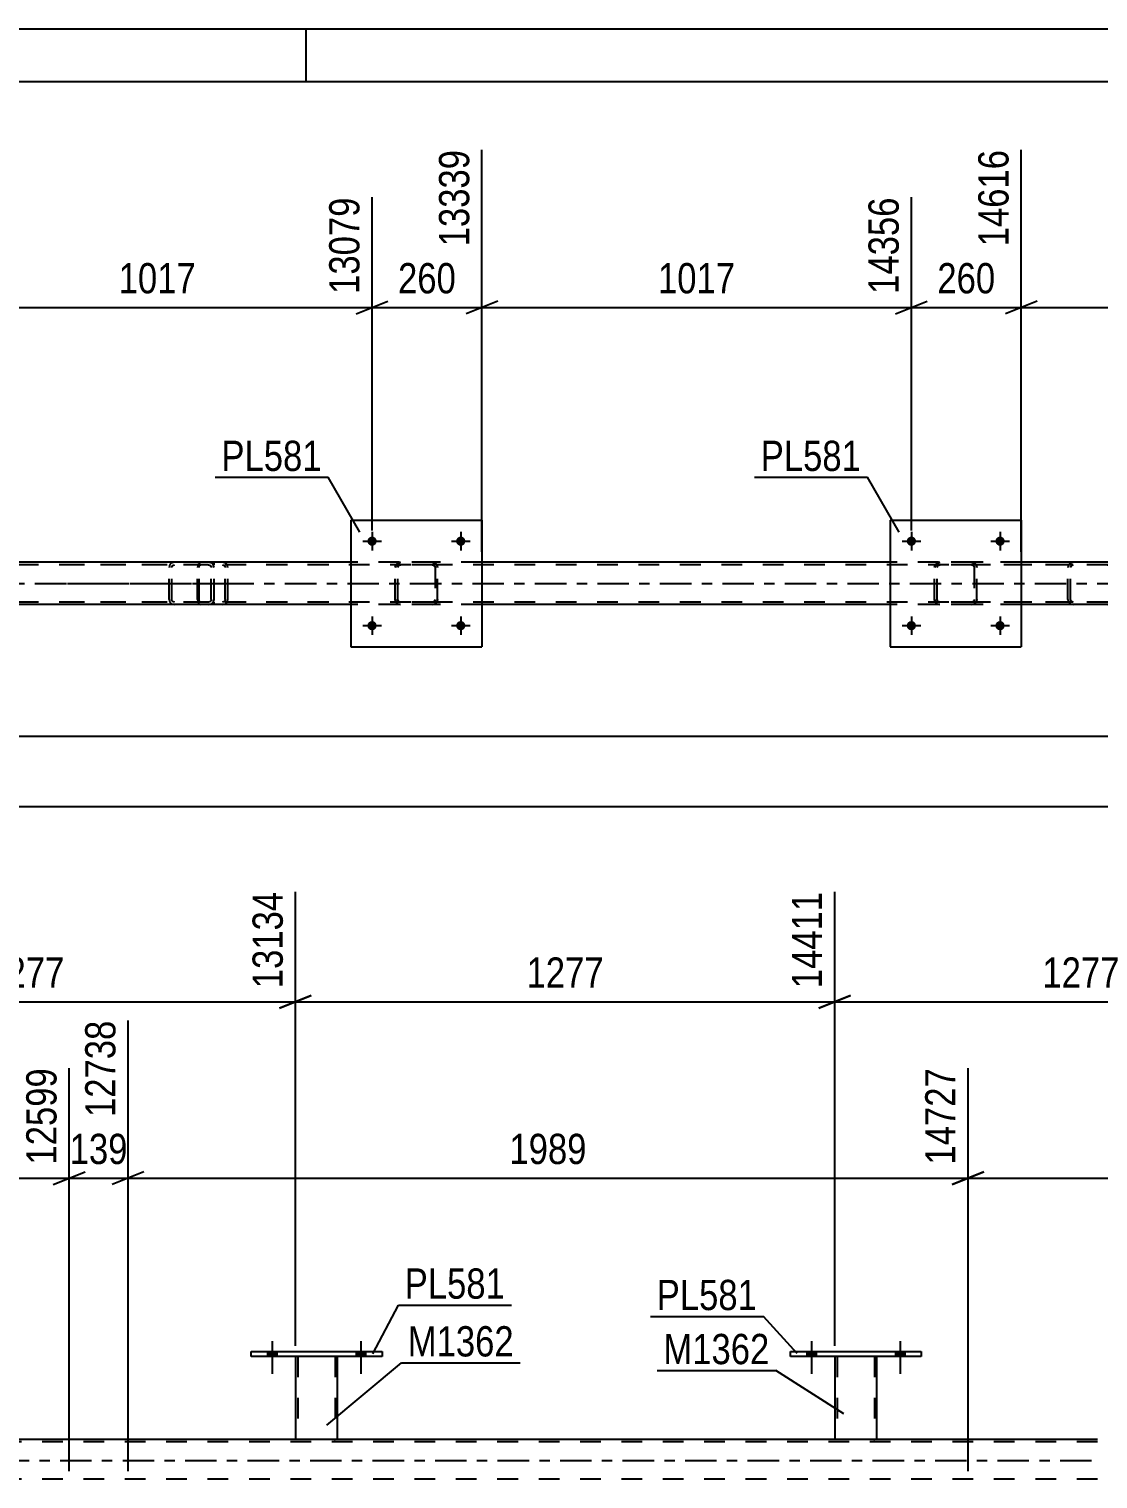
# Model space of a CAD drawing. Header units: millimetres. Extents: x 0 to 841, y 0 to 594.
# Drawn here: x 604.7 to 706, y 456.7 to 594 of the extents above; entities that cross this region are included whole.
import ezdxf

# ---------------------------------------------------------------- set-up
doc = ezdxf.new("R2010")
doc.units = ezdxf.units.MM
doc.linetypes.add('DXK_LINE_DOT2', pattern=[3.9198, 1.9599, -1.9599])
doc.linetypes.add('DXK_LINE_DOT3', pattern=[5.9187, 2.979, -0.9799, 0.9799, -0.9799])
doc.styles.add('Arial Narrow', font='ARIALN.TTF', dxfattribs={"height": 0.2})

# ---------------------------------------------------------------- blocks, each defined once
blk = doc.blocks.new('Unknown-318894869-1133')
at = {"color": 5, "linetype": 'Continuous'}
for p, q in [((841, 594), (0, 594)), ((631, 589), (631, 594)), ((836, 589), (5, 589))]:
    blk.add_line(p, q, dxfattribs=at)
blk = doc.blocks.new('Part-318894869-4813 - 4784')
at = {"color": 7, "linetype": 'DXK_LINE_DOT2'}
for p, q in [((706.88, 543.5), (691.89, 543.5)), ((706.88, 543.26), (691.89, 543.26)), ((703.17, 543.21), (703.13, 543.02)), ((703.13, 539.98), (703.13, 543.02)), ((703.39, 543.02), (703.41, 543.11)), ((703.39, 539.98), (703.39, 543.02)), ((703.41, 543.11), (703.46, 543.19)), ((703.64, 543.5), (703.45, 543.46)), ((703.46, 543.19), (703.55, 543.24)), ((703.55, 543.24), (703.64, 543.26)), ((707.08, 543.46), (706.88, 543.5)), ((706.88, 543.26), (706.98, 543.24)), ((706.98, 543.24), (707.06, 543.19)), ((707.06, 543.19), (707.12, 543.11)), ((707.12, 543.11), (707.14, 543.02)), ((707.14, 539.98), (707.14, 543.02)), ((707.39, 543.02), (707.35, 543.21)), ((707.39, 539.98), (707.39, 543.02)), ((706.88, 539.74), (691.89, 539.74)), ((703.13, 539.98), (703.17, 539.8)), ((703.41, 539.89), (703.39, 539.98)), ((703.46, 539.81), (703.41, 539.89)), ((703.55, 539.76), (703.46, 539.81)), ((703.64, 539.74), (703.55, 539.76)), ((706.98, 539.76), (706.88, 539.74)), ((707.06, 539.81), (706.98, 539.76)), ((707.12, 539.89), (707.06, 539.81)), ((707.14, 539.98), (707.12, 539.89)), ((707.35, 539.8), (707.39, 539.98)), ((706.88, 539.5), (691.89, 539.5)), ((703.45, 539.54), (703.64, 539.5)), ((706.88, 539.5), (707.08, 539.54))]:
    blk.add_line(p, q, dxfattribs=at)
for centre, start, end in [((703.63, 543), 110.7583, 155.68), ((706.9, 543), 24.32, 69.2417), ((703.63, 540), 204.32, 249.2417), ((706.9, 540), 290.7583, 335.68)]:
    blk.add_arc(centre, 0.496, start, end, dxfattribs=at)
blk = doc.blocks.new('Part-318894869-4793 - 4784')
at = {"color": 7, "linetype": 'DXK_LINE_DOT2'}
for p, q in [((620.73, 543.21), (620.71, 543.02)), ((620.71, 539.98), (620.71, 543.02)), ((620.79, 543.36), (620.73, 543.21)), ((620.88, 543.46), (620.79, 543.36)), ((620.84, 543.02), (620.86, 543.11)), ((620.84, 539.98), (620.84, 543.02)), ((620.86, 543.11), (620.88, 543.19)), ((620.98, 543.5), (620.88, 543.46)), ((620.88, 543.19), (620.93, 543.24)), ((620.93, 543.24), (620.98, 543.26)), ((633.14, 543.5), (620.98, 543.5)), ((633.14, 543.26), (620.98, 543.26)), ((622.26, 543.26), (622.26, 543.5)), ((623.26, 543.46), (623.07, 543.5)), ((623.07, 543.26), (623.17, 543.24)), ((623.17, 543.24), (623.25, 543.19)), ((623.25, 543.19), (623.3, 543.11)), ((623.3, 543.11), (623.32, 543.02)), ((623.32, 539.98), (623.32, 543.02)), ((623.57, 543.02), (623.54, 543.21)), ((623.57, 539.98), (623.57, 543.02)), ((620.71, 539.98), (620.73, 539.8)), ((620.73, 539.8), (620.79, 539.64)), ((620.79, 539.64), (620.88, 539.54)), ((620.86, 539.89), (620.84, 539.98)), ((620.88, 539.81), (620.86, 539.89)), ((620.93, 539.76), (620.88, 539.81)), ((620.98, 539.74), (620.93, 539.76)), ((633.14, 539.74), (620.98, 539.74)), ((622.26, 539.54), (622.26, 539.74)), ((623.17, 539.76), (623.07, 539.74)), ((623.25, 539.81), (623.17, 539.76)), ((623.3, 539.89), (623.25, 539.81)), ((623.32, 539.98), (623.3, 539.89)), ((623.54, 539.8), (623.57, 539.98)), ((620.88, 539.54), (620.98, 539.5)), ((633.14, 539.5), (620.98, 539.5)), ((622.26, 539.5), (622.26, 539.54)), ((623.07, 539.5), (623.26, 539.54))]:
    blk.add_line(p, q, dxfattribs=at)
for centre, start, end in [((623.09, 543.01), 23.8494, 68.8059), ((623.09, 540), 291.1941, 336.1506)]:
    blk.add_arc(centre, 0.492, start, end, dxfattribs=at)
blk = doc.blocks.new('Part-318894869-4806 - 4784')
at = {"color": 7, "linetype": 'DXK_LINE_DOT2'}
for p, q in [((621.75, 543.5), (606.76, 543.5)), ((621.75, 543.26), (606.76, 543.26)), ((618.04, 543.21), (618, 543.02)), ((618, 539.98), (618, 543.02)), ((618.26, 543.02), (618.27, 543.11)), ((618.26, 539.98), (618.26, 543.02)), ((618.27, 543.11), (618.33, 543.19)), ((618.51, 543.5), (618.31, 543.46)), ((618.33, 543.19), (618.41, 543.24)), ((618.41, 543.24), (618.51, 543.26)), ((621.94, 543.46), (621.75, 543.5)), ((621.75, 543.26), (621.84, 543.24)), ((621.84, 543.24), (621.93, 543.19)), ((621.93, 543.19), (621.98, 543.11)), ((621.98, 543.11), (622, 543.02)), ((622, 539.98), (622, 543.02)), ((622.26, 543.02), (622.22, 543.21)), ((622.26, 539.98), (622.26, 543.02)), ((621.75, 539.74), (606.76, 539.74)), ((618, 539.98), (618.04, 539.8)), ((618.27, 539.89), (618.26, 539.98)), ((618.33, 539.81), (618.27, 539.89)), ((618.41, 539.76), (618.33, 539.81)), ((618.51, 539.74), (618.41, 539.76)), ((621.84, 539.76), (621.75, 539.74)), ((621.93, 539.81), (621.84, 539.76)), ((621.98, 539.89), (621.93, 539.81)), ((622, 539.98), (621.98, 539.89)), ((622.22, 539.8), (622.26, 539.98)), ((621.75, 539.5), (606.76, 539.5)), ((618.31, 539.54), (618.51, 539.5)), ((621.75, 539.5), (621.94, 539.54))]:
    blk.add_line(p, q, dxfattribs=at)
at = {"color": 7, "linetype": 'DXK_LINE_DOT3'}
blk.add_line((608.37, 541.5), (623.55, 541.5), dxfattribs=at)
at = {"color": 7, "linetype": 'DXK_LINE_DOT2'}
for centre, start, end in [((618.49, 543), 110.7583, 155.68), ((621.77, 543), 24.32, 69.2417), ((618.49, 540), 204.32, 249.2417), ((621.77, 540), 290.7583, 335.68)]:
    blk.add_arc(centre, 0.496, start, end, dxfattribs=at)
blk = doc.blocks.new('Part-318894869-4875 - 4784')
at = {"color": 7, "linetype": 'DXK_LINE_DOT2'}
for p, q in [((690.51, 543.02), (690.55, 543.2)), ((690.55, 543.2), (690.51, 543.02)), ((690.51, 539.98), (690.51, 543.02)), ((690.75, 543.02), (690.77, 543.11)), ((690.75, 539.98), (690.75, 543.02)), ((690.77, 543.11), (690.82, 543.19)), ((690.81, 543.46), (690.99, 543.5)), ((690.99, 543.5), (690.81, 543.46)), ((690.82, 543.19), (690.9, 543.24)), ((690.9, 543.24), (690.99, 543.26)), ((694.03, 543.5), (690.99, 543.5)), ((694.03, 543.26), (690.99, 543.26)), ((694.03, 543.5), (694.21, 543.46)), ((694.21, 543.46), (694.03, 543.5)), ((694.03, 543.26), (694.12, 543.24)), ((694.12, 543.24), (694.2, 543.19)), ((694.2, 543.19), (694.25, 543.11)), ((694.25, 543.11), (694.27, 543.02)), ((694.27, 543.02), (694.27, 539.98)), ((694.47, 543.2), (694.51, 543.02)), ((694.51, 543.02), (694.47, 543.2)), ((694.51, 539.98), (694.51, 543.02)), ((690.55, 539.8), (690.51, 539.98)), ((690.51, 539.98), (690.55, 539.8)), ((690.77, 539.89), (690.75, 539.98)), ((690.82, 539.81), (690.77, 539.89)), ((690.9, 539.76), (690.82, 539.81)), ((690.99, 539.74), (690.9, 539.76)), ((694.03, 539.74), (690.99, 539.74)), ((694.12, 539.76), (694.03, 539.74)), ((694.2, 539.81), (694.12, 539.76)), ((694.25, 539.89), (694.2, 539.81)), ((694.27, 539.98), (694.25, 539.89)), ((694.51, 539.98), (694.47, 539.8)), ((694.47, 539.8), (694.51, 539.98)), ((690.99, 539.5), (690.81, 539.54)), ((690.81, 539.54), (690.99, 539.5)), ((694.03, 539.5), (690.99, 539.5)), ((694.21, 539.54), (694.03, 539.5)), ((694.03, 539.5), (694.21, 539.54))]:
    blk.add_line(p, q, dxfattribs=at)
at = {"color": 7, "linetype": 'DXK_LINE_DOT3'}
blk.add_line((692.51, 541.5), (692.51, 541.5), dxfattribs=at)
at = {"color": 7, "linetype": 'DXK_LINE_DOT2'}
for centre, start, end in [((690.99, 543.02), 112.5, 157.5), ((690.99, 543.02), 112.5, 157.5), ((694.03, 543.02), 22.5, 67.5), ((694.03, 543.02), 22.5, 67.5), ((690.99, 539.98), 202.5, 247.5), ((690.99, 539.98), 202.5, 247.5), ((694.03, 539.98), 292.5, 337.5), ((694.03, 539.98), 292.5, 337.5)]:
    blk.add_arc(centre, 0.48, start, end, dxfattribs=at)
blk = doc.blocks.new('Part-318894869-4874 - 4784')
at = {"color": 2, "linetype": 'Continuous'}
for p, q in [((635.23, 547.5), (635.23, 535.5)), ((635.23, 547.5), (647.63, 547.5)), ((647.63, 547.5), (647.63, 535.5)), ((635.23, 535.5), (647.63, 535.5))]:
    blk.add_line(p, q, dxfattribs=at)
blk = doc.blocks.new('Part-318894869-4869 - 4784')
at = {"color": 7, "linetype": 'DXK_LINE_DOT2'}
for p, q in [((639.43, 543.02), (639.47, 543.2)), ((639.47, 543.2), (639.43, 543.02)), ((639.43, 539.98), (639.43, 543.02)), ((639.67, 543.02), (639.69, 543.11)), ((639.67, 539.98), (639.67, 543.02)), ((639.69, 543.11), (639.74, 543.19)), ((639.73, 543.46), (639.91, 543.5)), ((639.91, 543.5), (639.73, 543.46)), ((639.74, 543.19), (639.82, 543.24)), ((639.82, 543.24), (639.91, 543.26)), ((642.95, 543.5), (639.91, 543.5)), ((642.95, 543.26), (639.91, 543.26)), ((642.95, 543.5), (643.13, 543.46)), ((643.13, 543.46), (642.95, 543.5)), ((642.95, 543.26), (643.04, 543.24)), ((643.04, 543.24), (643.12, 543.19)), ((643.12, 543.19), (643.17, 543.11)), ((643.17, 543.11), (643.19, 543.02)), ((643.19, 543.02), (643.19, 539.98)), ((643.39, 543.2), (643.43, 543.02)), ((643.43, 543.02), (643.39, 543.2)), ((643.43, 539.98), (643.43, 543.02)), ((639.47, 539.8), (639.43, 539.98)), ((639.43, 539.98), (639.47, 539.8)), ((639.69, 539.89), (639.67, 539.98)), ((639.74, 539.81), (639.69, 539.89)), ((639.82, 539.76), (639.74, 539.81)), ((639.91, 539.74), (639.82, 539.76)), ((642.95, 539.74), (639.91, 539.74)), ((643.04, 539.76), (642.95, 539.74)), ((643.12, 539.81), (643.04, 539.76)), ((643.17, 539.89), (643.12, 539.81)), ((643.19, 539.98), (643.17, 539.89)), ((643.43, 539.98), (643.39, 539.8)), ((643.39, 539.8), (643.43, 539.98)), ((639.91, 539.5), (639.73, 539.54)), ((639.73, 539.54), (639.91, 539.5)), ((642.95, 539.5), (639.91, 539.5)), ((643.13, 539.54), (642.95, 539.5)), ((642.95, 539.5), (643.13, 539.54))]:
    blk.add_line(p, q, dxfattribs=at)
at = {"color": 7, "linetype": 'DXK_LINE_DOT3'}
blk.add_line((641.43, 541.5), (641.43, 541.5), dxfattribs=at)
at = {"color": 7, "linetype": 'DXK_LINE_DOT2'}
for centre, start, end in [((639.91, 543.02), 112.5, 157.5), ((639.91, 543.02), 112.5, 157.5), ((642.95, 543.02), 22.5, 67.5), ((642.95, 543.02), 22.5, 67.5), ((639.91, 539.98), 202.5, 247.5), ((639.91, 539.98), 202.5, 247.5), ((642.95, 539.98), 292.5, 337.5), ((642.95, 539.98), 292.5, 337.5)]:
    blk.add_arc(centre, 0.48, start, end, dxfattribs=at)
blk = doc.blocks.new('Part-318894869-4880 - 4784')
at = {"color": 2, "linetype": 'Continuous'}
for p, q in [((686.31, 547.5), (686.31, 535.5)), ((686.31, 547.5), (698.71, 547.5)), ((698.71, 547.5), (698.71, 535.5)), ((686.31, 535.5), (698.71, 535.5))]:
    blk.add_line(p, q, dxfattribs=at)
blk = doc.blocks.new('Bolt-318894869-4923 - 4784')
at = {"linetype": 'Continuous'}
for points in [[(637.67, 537.5, -1), (636.79, 537.5, -1)], [(646.07, 537.5, -1), (645.19, 537.5, -1)]]:
    blk.add_hatch(color=1, dxfattribs=at).paths.add_polyline_path(points)
at = {"color": 1, "linetype": 'Continuous'}
for p, q in [((637.23, 538.38), (637.23, 536.62)), ((645.63, 538.38), (645.63, 536.62)), ((636.35, 537.5), (638.11, 537.5)), ((644.75, 537.5), (646.51, 537.5))]:
    blk.add_line(p, q, dxfattribs=at)
blk = doc.blocks.new('Bolt-318894869-4924 - 4784')
at = {"linetype": 'Continuous'}
for points in [[(637.67, 545.5, -1), (636.79, 545.5, -1)], [(646.07, 545.5, -1), (645.19, 545.5, -1)]]:
    blk.add_hatch(color=1, dxfattribs=at).paths.add_polyline_path(points)
at = {"color": 1, "linetype": 'Continuous'}
for p, q in [((636.35, 545.5), (638.11, 545.5)), ((637.23, 546.38), (637.23, 544.62)), ((644.75, 545.5), (646.51, 545.5)), ((645.63, 546.38), (645.63, 544.62))]:
    blk.add_line(p, q, dxfattribs=at)
blk = doc.blocks.new('Bolt-318894869-4925 - 4784')
at = {"linetype": 'Continuous'}
for points in [[(688.75, 537.5, -1), (687.87, 537.5, -1)], [(697.15, 537.5, -1), (696.27, 537.5, -1)]]:
    blk.add_hatch(color=1, dxfattribs=at).paths.add_polyline_path(points)
at = {"color": 1, "linetype": 'Continuous'}
for p, q in [((688.31, 538.38), (688.31, 536.62)), ((696.71, 538.38), (696.71, 536.62)), ((687.43, 537.5), (689.19, 537.5)), ((695.83, 537.5), (697.59, 537.5))]:
    blk.add_line(p, q, dxfattribs=at)
blk = doc.blocks.new('Bolt-318894869-4926 - 4784')
at = {"linetype": 'Continuous'}
for points in [[(688.75, 545.5, -1), (687.87, 545.5, -1)], [(697.15, 545.5, -1), (696.27, 545.5, -1)]]:
    blk.add_hatch(color=1, dxfattribs=at).paths.add_polyline_path(points)
at = {"color": 1, "linetype": 'Continuous'}
for p, q in [((687.43, 545.5), (689.19, 545.5)), ((688.31, 546.38), (688.31, 544.62)), ((695.83, 545.5), (697.59, 545.5)), ((696.71, 546.38), (696.71, 544.62))]:
    blk.add_line(p, q, dxfattribs=at)
blk = doc.blocks.new('Part-318894869-4962 - 4784')
at = {"color": 7, "linetype": 'DXK_LINE_DOT2'}
for p, q in [((715.39, 543.26), (114.05, 543.26)), ((647.63, 543.5), (635.23, 543.5)), ((698.71, 543.5), (686.31, 543.5)), ((715.39, 539.74), (114.05, 539.74)), ((647.63, 539.5), (635.23, 539.5)), ((698.71, 539.5), (686.31, 539.5))]:
    blk.add_line(p, q, dxfattribs=at)
at = {"color": 2, "linetype": 'Continuous'}
for p, q in [((635.23, 543.5), (596.55, 543.5)), ((686.31, 543.5), (647.63, 543.5)), ((715.39, 543.5), (698.71, 543.5)), ((635.23, 539.5), (596.55, 539.5)), ((686.31, 539.5), (647.63, 539.5)), ((715.39, 539.5), (698.71, 539.5))]:
    blk.add_line(p, q, dxfattribs=at)
at = {"color": 7, "linetype": 'DXK_LINE_DOT3'}
blk.add_line((114.05, 541.5), (715.39, 541.5), dxfattribs=at)
blk = doc.blocks.new('Part-318894869-3248 - 3231')
at = {"color": 7, "linetype": 'DXK_LINE_DOT2'}
for p, q in [((633.97, 468.29), (629.97, 468.29)), ((629.97, 468.29), (629.97, 468.28)), ((629.97, 468.29), (629.97, 468.28)), ((630.21, 468.29), (630.21, 460.45)), ((633.73, 468.29), (633.73, 460.45)), ((633.97, 468.28), (633.97, 468.29)), ((633.97, 468.29), (633.97, 468.28)), ((629.97, 460.45), (629.97, 460.45)), ((629.97, 460.45), (629.98, 460.45)), ((629.98, 460.45), (629.97, 460.45)), ((633.68, 460.45), (633.72, 460.45)), ((633.68, 460.45), (633.72, 460.45)), ((633.72, 460.45), (633.73, 460.45)), ((633.72, 460.45), (633.73, 460.45)), ((633.97, 460.45), (633.94, 460.45)), ((633.97, 460.45), (633.97, 460.45)), ((633.97, 460.45), (633.97, 460.45)), ((633.97, 460.45), (633.97, 460.45))]:
    blk.add_line(p, q, dxfattribs=at)
at = {"color": 2, "linetype": 'Continuous'}
for p, q in [((629.97, 468.28), (629.97, 460.45)), ((633.97, 460.45), (633.97, 468.28)), ((633.97, 460.45), (629.98, 460.45))]:
    blk.add_line(p, q, dxfattribs=at)
blk = doc.blocks.new('Bolt-318894869-3414 - 3231')
at = {"linetype": 'Continuous'}
for points in [[(678.41, 468.28), (679.29, 468.28), (679.29, 468.76), (678.41, 468.76)], [(686.81, 468.28), (687.69, 468.28), (687.69, 468.76), (686.81, 468.76)]]:
    blk.add_hatch(color=1, dxfattribs=at).paths.add_polyline_path(points)
at = {"color": 1, "linetype": 'Continuous'}
for p, q in [((678.85, 469.76), (678.85, 466.64)), ((687.25, 469.76), (687.25, 466.64)), ((678.41, 468.76), (678.41, 468.28)), ((679.29, 468.76), (679.29, 468.28)), ((686.81, 468.76), (686.81, 468.28)), ((687.69, 468.76), (687.69, 468.28))]:
    blk.add_line(p, q, dxfattribs=at)
blk = doc.blocks.new('Bolt-318894869-3299 - 3231')
at = {"linetype": 'Continuous'}
for points in [[(627.33, 468.28), (628.21, 468.28), (628.21, 468.76), (627.33, 468.76)], [(635.73, 468.28), (636.61, 468.28), (636.61, 468.76), (635.73, 468.76)]]:
    blk.add_hatch(color=1, dxfattribs=at).paths.add_polyline_path(points)
at = {"color": 1, "linetype": 'Continuous'}
for p, q in [((627.77, 469.76), (627.77, 466.64)), ((636.17, 469.76), (636.17, 466.64)), ((627.33, 468.76), (627.33, 468.28)), ((628.21, 468.76), (628.21, 468.28)), ((635.73, 468.76), (635.73, 468.28)), ((636.61, 468.76), (636.61, 468.28))]:
    blk.add_line(p, q, dxfattribs=at)
blk = doc.blocks.new('Part-318894869-3363 - 3231')
at = {"color": 7, "linetype": 'DXK_LINE_DOT2'}
for p, q in [((685.05, 468.29), (681.05, 468.29)), ((681.05, 468.29), (681.05, 468.28)), ((681.05, 468.29), (681.05, 468.28)), ((681.29, 468.29), (681.29, 460.45)), ((684.81, 468.29), (684.81, 460.45)), ((685.05, 468.28), (685.05, 468.29)), ((685.05, 468.29), (685.05, 468.28)), ((681.05, 460.45), (681.05, 460.45)), ((681.05, 460.45), (681.06, 460.45)), ((681.06, 460.45), (681.05, 460.45)), ((684.76, 460.45), (684.8, 460.45)), ((684.76, 460.45), (684.8, 460.45)), ((684.8, 460.45), (684.81, 460.45)), ((684.8, 460.45), (684.81, 460.45)), ((685.05, 460.45), (685.02, 460.45)), ((685.05, 460.45), (685.05, 460.45)), ((685.05, 460.45), (685.05, 460.45)), ((685.05, 460.45), (685.05, 460.45))]:
    blk.add_line(p, q, dxfattribs=at)
at = {"color": 2, "linetype": 'Continuous'}
for p, q in [((681.05, 468.28), (681.05, 460.45)), ((685.05, 460.45), (685.05, 468.28)), ((685.05, 460.45), (681.06, 460.45))]:
    blk.add_line(p, q, dxfattribs=at)
blk = doc.blocks.new('Bolt-318894869-3300 - 3231')
at = {"linetype": 'Continuous'}
for points in [[(627.33, 468.28), (628.21, 468.28), (628.21, 468.76), (627.33, 468.76)], [(635.73, 468.28), (636.61, 468.28), (636.61, 468.76), (635.73, 468.76)]]:
    blk.add_hatch(color=1, dxfattribs=at).paths.add_polyline_path(points)
at = {"color": 1, "linetype": 'Continuous'}
for p, q in [((627.77, 469.76), (627.77, 466.64)), ((636.17, 469.76), (636.17, 466.64)), ((627.33, 468.76), (627.33, 468.28)), ((628.21, 468.76), (628.21, 468.28)), ((635.73, 468.76), (635.73, 468.28)), ((636.61, 468.76), (636.61, 468.28))]:
    blk.add_line(p, q, dxfattribs=at)
blk = doc.blocks.new('Bolt-318894869-3383 - 3231')
at = {"linetype": 'Continuous'}
for points in [[(678.41, 468.28), (679.29, 468.28), (679.29, 468.76), (678.41, 468.76)], [(686.81, 468.28), (687.69, 468.28), (687.69, 468.76), (686.81, 468.76)]]:
    blk.add_hatch(color=1, dxfattribs=at).paths.add_polyline_path(points)
at = {"color": 1, "linetype": 'Continuous'}
for p, q in [((678.85, 469.76), (678.85, 466.64)), ((687.25, 469.76), (687.25, 466.64)), ((678.41, 468.76), (678.41, 468.28)), ((679.29, 468.76), (679.29, 468.28)), ((686.81, 468.76), (686.81, 468.28)), ((687.69, 468.76), (687.69, 468.28))]:
    blk.add_line(p, q, dxfattribs=at)
blk = doc.blocks.new('Part-318894869-3408 - 3231')
at = {"color": 2, "linetype": 'Continuous'}
for p, q in [((676.85, 468.76), (689.25, 468.76)), ((676.85, 468.28), (676.85, 468.76)), ((689.25, 468.28), (676.85, 468.28)), ((689.25, 468.76), (689.25, 468.28))]:
    blk.add_line(p, q, dxfattribs=at)
blk = doc.blocks.new('Part-318894869-3452 - 3231')
at = {"color": 2, "linetype": 'Continuous'}
for p, q in [((625.77, 468.76), (638.17, 468.76)), ((625.77, 468.28), (625.77, 468.76)), ((638.17, 468.28), (625.77, 468.28)), ((638.17, 468.76), (638.17, 468.28))]:
    blk.add_line(p, q, dxfattribs=at)
blk = doc.blocks.new('Part-318894869-3655 - 3231')
at = {"color": 7, "linetype": 'DXK_LINE_DOT2'}
for p, q in [((705.93, 460.21), (104.6, 460.21)), ((633.97, 460.45), (629.97, 460.45)), ((685.05, 460.45), (681.05, 460.45)), ((705.93, 456.69), (104.6, 456.69))]:
    blk.add_line(p, q, dxfattribs=at)
at = {"color": 2, "linetype": 'Continuous'}
for p, q in [((629.97, 460.45), (582.89, 460.45)), ((681.05, 460.45), (633.97, 460.45)), ((705.93, 460.45), (685.05, 460.45))]:
    blk.add_line(p, q, dxfattribs=at)
at = {"color": 7, "linetype": 'DXK_LINE_DOT3'}
blk.add_line((104.6, 458.45), (705.93, 458.45), dxfattribs=at)
blk = doc.blocks.new('StraightDimension-318894869-5026 - 4784')
at = {"color": 7, "linetype": 'Continuous'}
blk.add_line((114.05, 527.03), (752.51, 527.03), dxfattribs=at)
blk = doc.blocks.new('StraightDimension-318894869-5474 - 4784')
at = {"color": 7, "linetype": 'Continuous'}
for p, q in [((596.55, 544.5), (596.55, 582.56)), ((637.23, 546.5), (637.23, 578.06)), ((598.05, 568.22), (595.05, 567.02)), ((596.55, 567.62), (637.23, 567.62)), ((635.73, 567.02), (638.73, 568.22))]:
    blk.add_line(p, q, dxfattribs=at)
at = {"color": 0}
blk.add_wipeout([(621.15, 568.37), (621.15, 572.57), (612.63, 572.57), (612.63, 568.37)], dxfattribs=at)
at = {"color": 3, "style": 'Arial Narrow'}
blk.add_text('1017', height=2.863, dxfattribs=at).set_placement((613.23, 568.97))
at = {"color": 0, "linetype": 'Continuous'}
blk.add_wipeout([(636.63, 578.66), (632.43, 578.66), (632.43, 568.32), (636.63, 568.32)], dxfattribs=at)
at = {"color": 3, "linetype": 'Continuous', "style": 'Arial Narrow'}
blk.add_text('13079', height=2.863, rotation=90.0002, dxfattribs=at).set_placement((636.03, 568.92))
blk = doc.blocks.new('StraightDimension-318894869-5494 - 4784')
at = {"color": 7, "linetype": 'Continuous'}
for p, q in [((647.63, 544.5), (647.63, 582.56)), ((637.23, 546.5), (637.23, 578.06)), ((635.73, 567.02), (638.73, 568.22)), ((637.23, 567.62), (647.63, 567.62)), ((649.13, 568.22), (646.13, 567.02))]:
    blk.add_line(p, q, dxfattribs=at)
at = {"color": 0}
blk.add_wipeout([(645.77, 568.37), (645.77, 572.57), (639.09, 572.57), (639.09, 568.37)], dxfattribs=at)
at = {"color": 3, "style": 'Arial Narrow'}
blk.add_text('260', height=2.863, dxfattribs=at).set_placement((639.69, 568.97))
at = {"color": 0, "linetype": 'Continuous'}
blk.add_wipeout([(647.03, 583.16), (642.83, 583.16), (642.83, 572.82), (647.03, 572.82)], dxfattribs=at)
at = {"color": 3, "linetype": 'Continuous', "style": 'Arial Narrow'}
blk.add_text('13339', height=2.863, rotation=90.0002, dxfattribs=at).set_placement((646.43, 573.42))
blk = doc.blocks.new('StraightDimension-318894869-5514 - 4784')
at = {"color": 7, "linetype": 'Continuous'}
for p, q in [((647.63, 544.5), (647.63, 582.56)), ((688.31, 546.5), (688.31, 578.06)), ((649.13, 568.22), (646.13, 567.02)), ((647.63, 567.62), (688.31, 567.62)), ((686.81, 567.02), (689.81, 568.22))]:
    blk.add_line(p, q, dxfattribs=at)
at = {"color": 0}
blk.add_wipeout([(672.23, 568.37), (672.23, 572.57), (663.71, 572.57), (663.71, 568.37)], dxfattribs=at)
at = {"color": 3, "style": 'Arial Narrow'}
blk.add_text('1017', height=2.863, dxfattribs=at).set_placement((664.31, 568.97))
at = {"color": 0, "linetype": 'Continuous'}
blk.add_wipeout([(687.71, 578.66), (683.51, 578.66), (683.51, 568.32), (687.71, 568.32)], dxfattribs=at)
at = {"color": 3, "linetype": 'Continuous', "style": 'Arial Narrow'}
blk.add_text('14356', height=2.863, rotation=90.0002, dxfattribs=at).set_placement((687.11, 568.92))
blk = doc.blocks.new('StraightDimension-318894869-5534 - 4784')
at = {"color": 7, "linetype": 'Continuous'}
for p, q in [((698.71, 544.5), (698.71, 582.56)), ((688.31, 546.5), (688.31, 578.06)), ((686.81, 567.02), (689.81, 568.22)), ((688.31, 567.62), (698.71, 567.62)), ((700.21, 568.22), (697.21, 567.02))]:
    blk.add_line(p, q, dxfattribs=at)
at = {"color": 0}
blk.add_wipeout([(696.85, 568.37), (696.85, 572.57), (690.17, 572.57), (690.17, 568.37)], dxfattribs=at)
at = {"color": 3, "style": 'Arial Narrow'}
blk.add_text('260', height=2.863, dxfattribs=at).set_placement((690.77, 568.97))
at = {"color": 0, "linetype": 'Continuous'}
blk.add_wipeout([(698.11, 583.16), (693.91, 583.16), (693.91, 572.82), (698.11, 572.82)], dxfattribs=at)
at = {"color": 3, "linetype": 'Continuous', "style": 'Arial Narrow'}
blk.add_text('14616', height=2.863, rotation=90.0002, dxfattribs=at).set_placement((697.51, 573.42))
blk = doc.blocks.new('StraightDimension-318894869-5554 - 4784')
at = {"color": 7, "linetype": 'Continuous'}
for p, q in [((698.71, 544.5), (698.71, 582.56)), ((725.49, 546.5), (725.49, 578.06)), ((700.21, 568.22), (697.21, 567.02)), ((698.71, 567.62), (725.49, 567.62)), ((723.99, 567.02), (726.99, 568.22))]:
    blk.add_line(p, q, dxfattribs=at)
at = {"color": 0}
blk.add_wipeout([(716.36, 568.37), (716.36, 572.57), (707.84, 572.57), (707.84, 568.37)], dxfattribs=at)
at = {"color": 3, "style": 'Arial Narrow'}
blk.add_text('1017', height=2.863, dxfattribs=at).set_placement((708.44, 568.97))
at = {"color": 0, "linetype": 'Continuous'}
blk.add_wipeout([(724.89, 578.66), (720.69, 578.66), (720.69, 568.32), (724.89, 568.32)], dxfattribs=at)
at = {"color": 3, "linetype": 'Continuous', "style": 'Arial Narrow'}
blk.add_text('15633', height=2.863, rotation=90.0002, dxfattribs=at).set_placement((724.29, 568.92))
blk = doc.blocks.new('StraightDimension-318894869-5602 - 4784')
at = {"color": 7, "linetype": 'Continuous'}
blk.add_line((113.41, 520.38), (753.15, 520.38), dxfattribs=at)
blk = doc.blocks.new('StraightDimension-318894869-4605 - 3231')
at = {"color": 7, "linetype": 'Continuous'}
for p, q in [((614.12, 457.45), (614.12, 500.11)), ((608.54, 457.45), (608.54, 495.61)), ((607.04, 484.57), (610.04, 485.77)), ((608.54, 485.17), (614.12, 485.17)), ((615.62, 485.77), (612.62, 484.57))]:
    blk.add_line(p, q, dxfattribs=at)
at = {"color": 0}
blk.add_wipeout([(614.67, 485.92), (614.67, 490.12), (607.99, 490.12), (607.99, 485.92)], dxfattribs=at)
at = {"color": 3, "style": 'Arial Narrow'}
blk.add_text('139', height=2.863, dxfattribs=at).set_placement((608.59, 486.52))
at = {"color": 0, "linetype": 'Continuous'}
blk.add_wipeout([(613.52, 500.71), (609.32, 500.71), (609.32, 490.37), (613.52, 490.37)], dxfattribs=at)
at = {"color": 3, "linetype": 'Continuous', "style": 'Arial Narrow'}
blk.add_text('12738', height=2.863, rotation=90.0002, dxfattribs=at).set_placement((612.92, 490.97))
blk = doc.blocks.new('StraightDimension-318894869-4624 - 3231')
at = {"color": 7, "linetype": 'Continuous'}
for p, q in [((614.12, 457.45), (614.12, 500.11)), ((693.68, 457.45), (693.68, 495.61)), ((615.62, 485.77), (612.62, 484.57)), ((614.12, 485.17), (693.68, 485.17)), ((692.18, 484.57), (695.18, 485.77))]:
    blk.add_line(p, q, dxfattribs=at)
at = {"color": 0}
blk.add_wipeout([(658.15, 485.92), (658.15, 490.12), (649.64, 490.12), (649.64, 485.92)], dxfattribs=at)
at = {"color": 3, "style": 'Arial Narrow'}
blk.add_text('1989', height=2.863, dxfattribs=at).set_placement((650.24, 486.52))
at = {"color": 0, "linetype": 'Continuous'}
blk.add_wipeout([(693.08, 496.21), (688.88, 496.21), (688.88, 485.87), (693.08, 485.87)], dxfattribs=at)
at = {"color": 3, "linetype": 'Continuous', "style": 'Arial Narrow'}
blk.add_text('14727', height=2.863, rotation=90.0002, dxfattribs=at).set_placement((692.48, 486.47))
blk = doc.blocks.new('StraightDimension-318894869-3860 - 3231')
at = {"color": 7, "linetype": 'Continuous'}
for p, q in [((681.05, 469.29), (681.05, 512.31)), ((727.69, 469.28), (727.69, 512.31)), ((682.55, 502.47), (679.55, 501.27)), ((681.05, 501.87), (727.69, 501.87)), ((726.19, 501.27), (729.19, 502.47))]:
    blk.add_line(p, q, dxfattribs=at)
at = {"color": 0}
blk.add_wipeout([(708.63, 502.62), (708.63, 506.82), (700.12, 506.82), (700.12, 502.62)], dxfattribs=at)
at = {"color": 3, "style": 'Arial Narrow'}
blk.add_text('1277', height=2.863, dxfattribs=at).set_placement((700.72, 503.22))
at = {"color": 0, "linetype": 'Continuous'}
blk.add_wipeout([(727.09, 512.91), (722.89, 512.91), (722.89, 502.57), (727.09, 502.57)], dxfattribs=at)
at = {"color": 3, "linetype": 'Continuous', "style": 'Arial Narrow'}
blk.add_text('15688', height=2.863, rotation=90.0002, dxfattribs=at).set_placement((726.49, 503.17))
blk = doc.blocks.new('StraightDimension-318894869-3870 - 3231')
at = {"color": 7, "linetype": 'Continuous'}
for p, q in [((629.97, 469.29), (629.97, 512.31)), ((681.05, 469.29), (681.05, 512.31)), ((631.47, 502.47), (628.47, 501.27)), ((629.97, 501.87), (681.05, 501.87)), ((679.55, 501.27), (682.55, 502.47))]:
    blk.add_line(p, q, dxfattribs=at)
at = {"color": 0}
blk.add_wipeout([(659.77, 502.62), (659.77, 506.82), (651.26, 506.82), (651.26, 502.62)], dxfattribs=at)
at = {"color": 3, "style": 'Arial Narrow'}
blk.add_text('1277', height=2.863, dxfattribs=at).set_placement((651.86, 503.22))
at = {"color": 0, "linetype": 'Continuous'}
blk.add_wipeout([(680.45, 512.91), (676.25, 512.91), (676.25, 502.57), (680.45, 502.57)], dxfattribs=at)
at = {"color": 3, "linetype": 'Continuous', "style": 'Arial Narrow'}
blk.add_text('14411', height=2.863, rotation=90.0002, dxfattribs=at).set_placement((679.85, 503.17))
blk = doc.blocks.new('StraightDimension-318894869-3880 - 3231')
at = {"color": 7, "linetype": 'Continuous'}
for p, q in [((578.89, 469.29), (578.89, 512.31)), ((629.97, 469.29), (629.97, 512.31)), ((580.39, 502.47), (577.39, 501.27)), ((578.89, 501.87), (629.97, 501.87)), ((628.47, 501.27), (631.47, 502.47))]:
    blk.add_line(p, q, dxfattribs=at)
at = {"color": 0}
blk.add_wipeout([(608.69, 502.62), (608.69, 506.82), (600.18, 506.82), (600.18, 502.62)], dxfattribs=at)
at = {"color": 3, "style": 'Arial Narrow'}
blk.add_text('1277', height=2.863, dxfattribs=at).set_placement((600.78, 503.22))
at = {"color": 0, "linetype": 'Continuous'}
blk.add_wipeout([(629.37, 512.91), (625.17, 512.91), (625.17, 502.57), (629.37, 502.57)], dxfattribs=at)
at = {"color": 3, "linetype": 'Continuous', "style": 'Arial Narrow'}
blk.add_text('13134', height=2.863, rotation=90.0002, dxfattribs=at).set_placement((628.77, 503.17))
blk = doc.blocks.new('StraightDimension-318894869-4586 - 3231')
at = {"color": 7, "linetype": 'Continuous'}
for p, q in [((528.98, 457.45), (528.98, 500.11)), ((608.54, 457.45), (608.54, 495.61)), ((530.48, 485.77), (527.48, 484.57)), ((528.98, 485.17), (608.54, 485.17)), ((607.04, 484.57), (610.04, 485.77))]:
    blk.add_line(p, q, dxfattribs=at)
at = {"color": 0}
blk.add_wipeout([(573.02, 485.92), (573.02, 490.12), (564.51, 490.12), (564.51, 485.92)], dxfattribs=at)
at = {"color": 3, "style": 'Arial Narrow'}
blk.add_text('1989', height=2.863, dxfattribs=at).set_placement((565.11, 486.52))
at = {"color": 0, "linetype": 'Continuous'}
blk.add_wipeout([(607.94, 496.21), (603.74, 496.21), (603.74, 485.87), (607.94, 485.87)], dxfattribs=at)
at = {"color": 3, "linetype": 'Continuous', "style": 'Arial Narrow'}
blk.add_text('12599', height=2.863, rotation=90.0002, dxfattribs=at).set_placement((607.34, 486.47))
blk = doc.blocks.new('StraightDimension-318894869-4643 - 3231')
at = {"color": 7, "linetype": 'Continuous'}
for p, q in [((693.68, 457.45), (693.68, 495.61)), ((752.51, 461.45), (752.51, 495.61)), ((695.18, 485.77), (692.18, 484.57)), ((693.68, 485.17), (752.51, 485.17)), ((751.01, 484.57), (754.01, 485.77))]:
    blk.add_line(p, q, dxfattribs=at)
at = {"color": 0}
blk.add_wipeout([(727.35, 485.92), (727.35, 490.12), (718.84, 490.12), (718.84, 485.92)], dxfattribs=at)
at = {"color": 3, "style": 'Arial Narrow'}
blk.add_text('1780', height=2.863, dxfattribs=at).set_placement((719.44, 486.52))
at = {"color": 0, "linetype": 'Continuous'}
blk.add_wipeout([(751.91, 496.21), (747.71, 496.21), (747.71, 485.87), (751.91, 485.87)], dxfattribs=at)
at = {"color": 3, "linetype": 'Continuous', "style": 'Arial Narrow'}
blk.add_text('16507', height=2.863, rotation=90.0002, dxfattribs=at).set_placement((751.31, 486.47))
blk = doc.blocks.new('Mark-318894869-4870 - 4784')
at = {"color": 0}
blk.add_wipeout([(632.46, 552.15), (632.46, 555.15), (622.96, 555.15), (622.96, 552.15)], dxfattribs=at)
blk.add_wipeout([(632.46, 552.15), (632.46, 555.15), (622.96, 555.15), (622.96, 552.15)], dxfattribs=at)
at = {"color": 30, "linetype": 'Continuous'}
for p in [(622.36, 551.55), (636.06, 546.35)]:
    blk.add_line(p, (633.06, 551.55), dxfattribs=at)
at = {"color": 3, "style": 'Arial Narrow'}
blk.add_text('PL581', height=2.863, dxfattribs=at).set_placement((622.96, 552.15))
blk = doc.blocks.new('Mark-318894869-4876 - 4784')
at = {"color": 0}
blk.add_wipeout([(683.54, 552.15), (683.54, 555.15), (674.04, 555.15), (674.04, 552.15)], dxfattribs=at)
blk.add_wipeout([(683.54, 552.15), (683.54, 555.15), (674.04, 555.15), (674.04, 552.15)], dxfattribs=at)
at = {"color": 30, "linetype": 'Continuous'}
for p in [(673.44, 551.55), (687.14, 546.35)]:
    blk.add_line(p, (684.14, 551.55), dxfattribs=at)
at = {"color": 3, "style": 'Arial Narrow'}
blk.add_text('PL581', height=2.863, dxfattribs=at).set_placement((674.04, 552.15))
blk = doc.blocks.new('Mark-318894869-3244 - 3231')
at = {"color": 0}
blk.add_wipeout([(650.66, 468.3), (650.66, 471.3), (640.61, 471.3), (640.61, 468.3)], dxfattribs=at)
blk.add_wipeout([(650.66, 468.3), (650.66, 471.3), (640.61, 471.3), (640.61, 468.3)], dxfattribs=at)
at = {"color": 30, "linetype": 'Continuous'}
for p, q in [((632.94, 461.79), (640.01, 467.7)), ((640.01, 467.7), (651.26, 467.7))]:
    blk.add_line(p, q, dxfattribs=at)
at = {"color": 3, "style": 'Arial Narrow'}
blk.add_text('M1362', height=2.863, dxfattribs=at).set_placement((640.61, 468.3))
blk = doc.blocks.new('Mark-318894869-3359 - 3231')
at = {"color": 0}
blk.add_wipeout([(674.88, 467.57), (674.88, 470.57), (664.82, 470.57), (664.82, 467.57)], dxfattribs=at)
blk.add_wipeout([(674.88, 467.57), (674.88, 470.57), (664.82, 470.57), (664.82, 467.57)], dxfattribs=at)
at = {"color": 30, "linetype": 'Continuous'}
for p in [(664.22, 466.97), (681.91, 462.86)]:
    blk.add_line(p, (675.48, 466.97), dxfattribs=at)
at = {"color": 3, "style": 'Arial Narrow'}
blk.add_text('M1362', height=2.863, dxfattribs=at).set_placement((664.82, 467.57))
blk = doc.blocks.new('Mark-318894869-3404 - 3231')
at = {"color": 0}
blk.add_wipeout([(673.69, 472.69), (673.69, 475.69), (664.19, 475.69), (664.19, 472.69)], dxfattribs=at)
blk.add_wipeout([(673.69, 472.69), (673.69, 475.69), (664.19, 475.69), (664.19, 472.69)], dxfattribs=at)
at = {"color": 30, "linetype": 'Continuous'}
for p in [(663.59, 472.09), (677.48, 468.57)]:
    blk.add_line(p, (674.29, 472.09), dxfattribs=at)
at = {"color": 3, "style": 'Arial Narrow'}
blk.add_text('PL581', height=2.863, dxfattribs=at).set_placement((664.19, 472.69))
blk = doc.blocks.new('Mark-318894869-3448 - 3231')
at = {"color": 0}
blk.add_wipeout([(649.82, 473.77), (649.82, 476.77), (640.32, 476.77), (640.32, 473.77)], dxfattribs=at)
blk.add_wipeout([(649.82, 473.77), (649.82, 476.77), (640.32, 476.77), (640.32, 473.77)], dxfattribs=at)
at = {"color": 30, "linetype": 'Continuous'}
for p, q in [((637.31, 468.54), (639.72, 473.17)), ((639.72, 473.17), (650.42, 473.17))]:
    blk.add_line(p, q, dxfattribs=at)
at = {"color": 3, "style": 'Arial Narrow'}
blk.add_text('PL581', height=2.863, dxfattribs=at).set_placement((640.32, 473.77))

msp = doc.modelspace()

# ---------------------------------------------------------------- block references
for name in ['Unknown-318894869-1133', 'Part-318894869-4874 - 4784', 'Part-318894869-4880 - 4784', 'Part-318894869-4962 - 4784', 'Bolt-318894869-4924 - 4784', 'Bolt-318894869-4926 - 4784', 'Part-318894869-4806 - 4784', 'Part-318894869-4793 - 4784', 'Part-318894869-4869 - 4784', 'Part-318894869-4875 - 4784', 'Part-318894869-4813 - 4784', 'Bolt-318894869-4923 - 4784', 'Bolt-318894869-4925 - 4784', 'Bolt-318894869-3299 - 3231', 'Bolt-318894869-3300 - 3231', 'Bolt-318894869-3414 - 3231', 'Bolt-318894869-3383 - 3231', 'Part-318894869-3452 - 3231', 'Part-318894869-3248 - 3231', 'Part-318894869-3408 - 3231', 'Part-318894869-3363 - 3231', 'Part-318894869-3655 - 3231']:
    msp.add_blockref(name, (0, 0))

# ---------------------------------------------------------------- next in the draw order: block references
for name in ['StraightDimension-318894869-5474 - 4784', 'StraightDimension-318894869-5026 - 4784', 'StraightDimension-318894869-4605 - 3231']:
    msp.add_blockref(name, (0, 0))

# ---------------------------------------------------------------- next in the draw order: block references
for name in ['StraightDimension-318894869-5494 - 4784', 'StraightDimension-318894869-5602 - 4784', 'StraightDimension-318894869-4624 - 3231']:
    msp.add_blockref(name, (0, 0))

# ---------------------------------------------------------------- next in the draw order: block references
for name in ['StraightDimension-318894869-5514 - 4784', 'Mark-318894869-4870 - 4784', 'StraightDimension-318894869-3860 - 3231']:
    msp.add_blockref(name, (0, 0))

# ---------------------------------------------------------------- next in the draw order: block references
for name in ['StraightDimension-318894869-5534 - 4784', 'StraightDimension-318894869-3870 - 3231', 'StraightDimension-318894869-4643 - 3231']:
    msp.add_blockref(name, (0, 0))

# ---------------------------------------------------------------- next in the draw order: block references
for name in ['StraightDimension-318894869-5554 - 4784', 'Mark-318894869-4876 - 4784', 'StraightDimension-318894869-3880 - 3231', 'Mark-318894869-3244 - 3231', 'Mark-318894869-3359 - 3231']:
    msp.add_blockref(name, (0, 0))

# ---------------------------------------------------------------- next in the draw order: block references
for name in ['StraightDimension-318894869-4586 - 3231', 'Mark-318894869-3448 - 3231', 'Mark-318894869-3404 - 3231']:
    msp.add_blockref(name, (0, 0))

doc.saveas('drawing.dxf')
